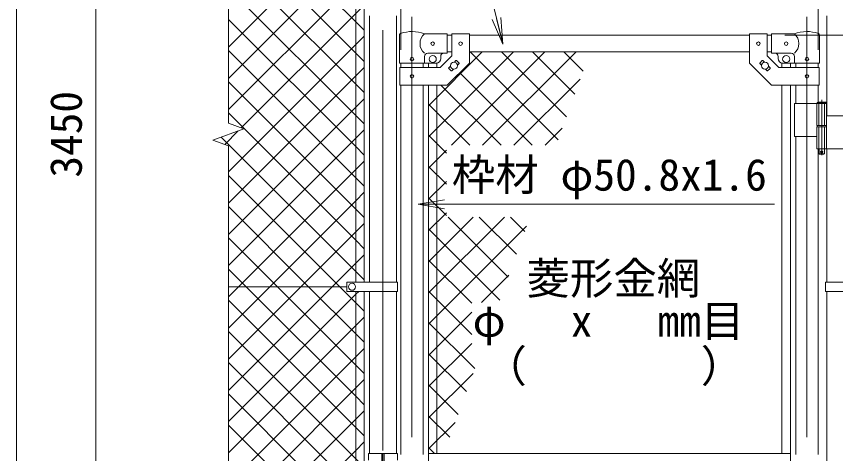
# Model space of a CAD drawing. Units: millimetres, scale not verified. Extents: x -6300 to 6300, y -4455 to 4455.
# Drawn here: x -4257 to -2402, y 412 to 1402 of the extents above; entities that cross this region are included whole.
import ezdxf
from ezdxf.enums import TextEntityAlignment as Align

# ---------------------------------------------------------------- set-up
doc = ezdxf.new("R2010")
doc.units = ezdxf.units.MM
doc.header["$LTSCALE"] = 30
doc.linetypes.add('DASHED', pattern=[7.5, 6, -1.5])
doc.linetypes.add('USER1', pattern=[50.8, 31.75, -6.35, 6.35, -6.35])
for name, color, linetype, lineweight in [('0-1_D-BMK', 2, 'USER1', 13), ('0-2_D-STR1', 1, 'Continuous', 18), ('0-3_D-STR3', 3, 'Continuous', 13), ('0-7_D-STR-DIM', 7, 'Continuous', 9), ('0-8_0', 7, 'Continuous', 9), ('0-9_D-STR-TXT', 7, 'Continuous', 9), ('0-A_D-STR2', 7, 'Continuous', 9)]:
    doc.layers.add(name, color=color, linetype=linetype, lineweight=lineweight)
doc.styles.add('ＭＳ ゴシック', font='')
doc.styles.get('ＭＳ ゴシック').set_extended_font_data('MS Gothic')

# ---------------------------------------------------------------- blocks, each defined once
blk = doc.blocks.new('_Open')
at = {"layer": '0-8_0'}
blk.add_line((-30, 5), (0, 0), dxfattribs=at)
blk.add_lwpolyline([(-30, -5), (0, 0), (-30, 0)], dxfattribs=at)

msp = doc.modelspace()

# ---------------------------------------------------------------- linework, layer by layer
at = {"layer": '0-1_D-BMK'}
for p, q in [((-3427.18, 2894.97), (-3427.18, -1050.85)), ((-3361.53, 1401.46), (-3361.53, -636.94)), ((-2467.33, 1401.46), (-2467.33, -636.94)), ((-2433.91, 1213.14), (-2433.91, 1088.26)), ((-2437.53, 1095.23), (-2430.28, 1095.23))]:
    msp.add_line(p, q, dxfattribs=at)
at = {"layer": '0-2_D-STR1'}
for p, q in [((-3457.43, 1403.83), (-3457.43, 800.23)), ((-3396.93, 1403.83), (-3396.93, 800.23)), ((-2422.43, 1403.83), (-2422.43, 1177.23)), ((-3281.53, 1359.73), (-3271.53, 1359.73)), ((-3231.53, 1359.73), (-2597.33, 1359.73)), ((-2557.33, 1359.73), (-2547.33, 1359.73)), ((-3281.53, 1321.73), (-3271.53, 1321.73)), ((-3231.53, 1321.73), (-2597.33, 1321.73)), ((-2557.33, 1321.73), (-2547.33, 1321.73)), ((-3386.93, 1296.73), (-3386.93, 1286.68)), ((-3336.13, 1296.73), (-3336.13, 1286.68)), ((-2492.73, 1296.73), (-2492.73, 1286.68)), ((-2441.93, 1296.73), (-2441.93, 1286.68)), ((-3386.93, 1246.68), (-3386.93, 409.73)), ((-3336.13, 1246.68), (-3336.13, 409.73)), ((-2492.73, 1246.68), (-2492.73, 1205.23)), ((-2441.93, 1246.68), (-2441.93, 1208.23)), ((-2492.73, 1130.23), (-2492.73, 409.73)), ((-2441.93, 1102.23), (-2441.93, 409.73)), ((-2422.43, 1102.23), (-2422.43, 800.23)), ((-3457.43, 779.23), (-3457.43, 412.23)), ((-3396.93, 779.23), (-3396.93, 412.23)), ((-2422.43, 779.23), (-2422.43, 110.23))]:
    msp.add_line(p, q, dxfattribs=at)
at = {"layer": '0-3_D-STR3'}
for p, q in [((-3488.68, 1469.43), (-3488.68, 800.23)), ((-3469.68, 1469.43), (-3469.68, 800.23)), ((-3390.08, 1296.73), (-3390.08, 1360.42)), ((-3281.53, 1362.73), (-3332.98, 1362.73)), ((-3281.53, 1362.73), (-3281.53, 1318.73)), ((-3271.53, 1362.93), (-3271.53, 1313.24)), ((-3271.53, 1362.93), (-3231.53, 1362.93)), ((-3231.53, 1362.93), (-3231.53, 1296.68)), ((-2597.33, 1362.93), (-2597.33, 1296.68)), ((-2557.33, 1362.93), (-2597.33, 1362.93)), ((-2557.33, 1362.93), (-2557.33, 1313.24)), ((-2547.33, 1362.73), (-2495.88, 1362.73)), ((-2547.33, 1362.73), (-2547.33, 1318.73)), ((-2438.78, 1296.73), (-2438.78, 1360.42)), ((-3281.53, 1318.73), (-3325.98, 1318.73)), ((-2547.33, 1318.73), (-2502.88, 1318.73)), ((-3332.98, 1296.73), (-3332.98, 1311.73)), ((-3298.09, 1286.68), (-3271.53, 1313.24)), ((-3296.53, 1311.73), (-3296.53, 1306.73)), ((-3265.65, 1298.63), (-3261.93, 1302.34)), ((-3260.52, 1302.34), (-3254.86, 1296.69)), ((-2568.34, 1302.34), (-2573.99, 1296.69)), ((-2563.21, 1298.63), (-2566.92, 1302.34)), ((-2530.76, 1286.68), (-2557.33, 1313.24)), ((-2532.33, 1311.73), (-2532.33, 1306.73)), ((-2495.88, 1296.73), (-2495.88, 1311.73)), ((-3390.08, 1296.73), (-3332.98, 1296.73)), ((-3389.23, 1286.68), (-3298.09, 1286.68)), ((-3389.23, 1286.68), (-3389.23, 1246.68)), ((-3332.98, 1296.73), (-3306.53, 1296.73)), ((-3324.03, 1296.73), (-3324.03, 1286.68)), ((-3305.03, 1296.73), (-3305.03, 1286.68)), ((-3278.19, 1286.08), (-3274.48, 1289.8)), ((-3278.19, 1284.67), (-3272.54, 1279.01)), ((-3271.12, 1279.01), (-3267.41, 1282.72)), ((-3258.57, 1291.56), (-3254.86, 1295.27)), ((-2570.28, 1291.56), (-2573.99, 1295.27)), ((-2557.73, 1279.01), (-2561.45, 1282.72)), ((-2550.66, 1284.67), (-2556.32, 1279.01)), ((-2550.66, 1286.08), (-2554.37, 1289.8)), ((-2439.63, 1286.68), (-2530.76, 1286.68)), ((-2523.83, 1296.73), (-2523.83, 1286.68)), ((-2495.88, 1296.73), (-2522.33, 1296.73)), ((-2504.83, 1296.73), (-2504.83, 1286.68)), ((-2438.78, 1296.73), (-2495.88, 1296.73)), ((-2439.63, 1286.68), (-2439.63, 1246.68)), ((-3324.03, 1246.68), (-3324.03, 412.23)), ((-3305.03, 1246.68), (-3305.03, 412.23)), ((-2523.83, 1246.68), (-2523.83, 412.23)), ((-2504.83, 1246.68), (-2504.83, 412.23)), ((-2423.91, 1207.23), (-2443.91, 1207.23)), ((-2442.91, 1208.23), (-2424.91, 1208.23)), ((-2423.91, 1207.23), (-2424.91, 1208.23)), ((-2423.91, 1207.23), (-2423.91, 1205.23)), ((-2495.88, 1205.23), (-2495.88, 1130.23)), ((-2495.88, 1205.23), (-2423.11, 1205.23)), ((-2444.71, 1205.23), (-2444.71, 1155.23)), ((-2423.11, 1205.23), (-2423.11, 1155.23)), ((-2423.11, 1177.23), (-2358.88, 1177.23)), ((-2444.71, 1155.23), (-2423.11, 1155.23)), ((-2444.71, 1152.23), (-2423.11, 1152.23)), ((-2444.71, 1152.23), (-2444.71, 1102.23)), ((-2444.41, 1155.23), (-2444.41, 1152.23)), ((-2444.41, 1152.23), (-2423.41, 1152.23)), ((-2423.41, 1155.23), (-2423.41, 1152.23)), ((-2423.11, 1152.23), (-2423.11, 1102.23)), ((-2495.88, 1130.23), (-2444.93, 1130.23)), ((-2444.71, 1102.23), (-2358.88, 1102.23)), ((-2439.91, 1102.23), (-2439.91, 1091.23)), ((-2438.91, 1090.23), (-2439.91, 1091.23)), ((-2438.91, 1090.23), (-2428.91, 1090.23)), ((-2428.91, 1090.23), (-2427.91, 1091.23)), ((-3509.18, 800.23), (-3509.18, 779.23)), ((-3394.38, 800.23), (-3509.18, 800.23)), ((-3394.38, 800.23), (-3394.38, 779.23)), ((-2424.98, 800.23), (-2424.98, 779.23)), ((-2424.98, 800.23), (-2310.18, 800.23)), ((-3777.18, 789.73), (-3509.18, 789.73)), ((-3394.38, 779.23), (-3509.18, 779.23)), ((-3488.68, 779.23), (-3488.68, 110.23)), ((-2424.98, 779.23), (-2310.18, 779.23)), ((-3459.73, 412.23), (-3394.63, 412.23)), ((-3459.73, 412.23), (-3459.73, 397.23)), ((-3429.48, 412.23), (-3429.48, 357.23)), ((-3427.18, 412.23), (-3427.18, 357.23)), ((-3424.88, 412.23), (-3424.88, 357.23)), ((-3394.63, 412.23), (-3394.63, 397.23)), ((-3324.43, 412.23), (-2504.43, 412.23)), ((-3324.43, 391.23), (-3324.43, 412.23)), ((-2504.43, 357.23), (-2504.43, 412.23))]:
    msp.add_line(p, q, dxfattribs=at)
at = {"layer": '0-3_D-STR3', "linetype": 'DASHED'}
for p, q in [((-2440.21, 1205.23), (-2440.21, 1155.23)), ((-2427.61, 1205.23), (-2427.61, 1155.23)), ((-2440.21, 1152.23), (-2440.21, 1102.23)), ((-2427.61, 1152.23), (-2427.61, 1102.23))]:
    msp.add_line(p, q, dxfattribs=at)
at = {"layer": '0-3_D-STR3'}
for points in [[(-3389.23, 1246.68), (-3281.53, 1246.68), (-3231.53, 1296.68)], [(-2439.63, 1246.68), (-2547.33, 1246.68), (-2597.33, 1296.68)], [(-2442.91, 1208.23), (-2443.91, 1207.23), (-2443.91, 1205.23)], [(-2427.91, 1102.23), (-2427.91, 1091.23), (-2439.91, 1091.23)], [(-3469.68, 779.23), (-3469.68, 378.23), (-3469.68, 110.23)]]:
    msp.add_lwpolyline(points, dxfattribs=at)
for centre, radius in [((-3314.53, 1340.73), 4), ((-3251.53, 1340.68), 4), ((-2577.33, 1340.68), 4), ((-2514.33, 1340.73), 4), ((-3361.53, 1305.73), 4), ((-3314.53, 1305.73), 8), ((-3266.53, 1290.68), 8), ((-2562.33, 1290.68), 8), ((-2514.33, 1305.73), 8), ((-2467.33, 1305.73), 4), ((-3361.53, 1266.68), 4), ((-2467.33, 1266.68), 4), ((-2433.91, 1095.23), 2.5), ((-3497.18, 789.73), 8)]:
    msp.add_circle(centre, radius, dxfattribs=at)
for centre, radius, start, end in [((-3386.78, 1360.42), 3.3, 109.22051, 180), ((-3361.53, 1287.99), 80, 69.0916, 109.22051), ((-3314.78, 1340.73), 28.55, 129.59418, 230.40582), ((-2467.33, 1287.99), 80, 70.77949, 110.9084), ((-2514.07, 1340.73), 28.55, 309.59418, 50.40582), ((-2442.08, 1360.42), 3.3, 0, 70.77949), ((-3325.98, 1311.73), 7, 90, 180), ((-3289.53, 1311.73), 7, 90, 180), ((-2539.33, 1311.73), 7, 0, 90), ((-2502.88, 1311.73), 7, 0, 90), ((-3306.53, 1306.73), 10, 270, 0), ((-3261.22, 1301.64), 1, 45, 135), ((-2567.63, 1301.64), 1, 45, 135), ((-2522.33, 1306.73), 10, 180, 270), ((-3277.49, 1285.37), 1, 135, 225), ((-3255.57, 1295.98), 1, 315, 45), ((-2573.29, 1295.98), 1, 135, 225), ((-2551.37, 1285.37), 1, 315, 45), ((-3271.83, 1279.72), 1, 225, 315), ((-2557.02, 1279.72), 1, 225, 315)]:
    msp.add_arc(centre, radius, start, end, dxfattribs=at)
at = {"layer": '0-7_D-STR-DIM'}
for p, q in [((-3386.93, 1326.73), (-3386.93, 3139.73)), ((-2441.93, 1326.73), (-2441.93, 3139.73)), ((-3777.18, 1160.38), (-3777.18, 2922.73)), ((-4257.18, -580.27), (-4257.18, 2799.73)), ((-4077.18, -530.27), (-4077.18, 2799.73)), ((-2517.33, 1359.73), (-1712.18, 1359.73)), ((-2517.33, 1359.73), (-1712.18, 1359.73)), ((-2517.33, 1359.73), (-1532.18, 1359.73)), ((-2517.33, 1359.73), (-1532.18, 1359.73)), ((-3741.94, 1147.55), (-3777.18, 1160.38)), ((-3812.41, 1121.9), (-3741.94, 1147.55)), ((-3777.18, 1109.07), (-3812.41, 1121.9)), ((-3777.18, -733.27), (-3777.18, 1109.07))]:
    msp.add_line(p, q, dxfattribs=at)
at = {"layer": '0-9_D-STR-TXT'}
for points in [[(-2494.29, 1531.6), (-3203.59, 1531.6), (-3155.98, 1341.42)], [(-2540.62, 976.65), (-3066.87, 976.65), (-3345.82, 976.65)]]:
    msp.add_lwpolyline(points, dxfattribs=at)
at = {"layer": '0-A_D-STR2'}
for p, q in [((-3777.18, 1332.68), (-3630.13, 1479.73)), ((-3777.18, 1261.97), (-3559.42, 1479.73)), ((-3777.18, 1191.26), (-3499.21, 1469.23)), ((-3488.68, 1177.91), (-3777.18, 1466.41)), ((-3488.68, 1248.62), (-3719.78, 1479.73)), ((-3488.68, 1319.33), (-3649.07, 1479.73)), ((-3488.68, 1390.04), (-3578.36, 1479.73)), ((-3488.68, 1107.2), (-3777.18, 1395.7)), ((-3469.68, 1371.04), (-3488.68, 1390.04)), ((-3488.68, 1338.34), (-3469.68, 1357.34)), ((-3777.18, 1049.84), (-3488.68, 1338.34)), ((-3488.68, 1036.49), (-3777.18, 1324.99)), ((-3469.68, 1300.33), (-3488.68, 1319.33)), ((-3324.03, 1200.01), (-3202.31, 1321.73)), ((-3324.03, 1129.3), (-3131.6, 1321.73)), ((-3272.31, 1110.3), (-3060.89, 1321.73)), ((-3030.88, 1122.68), (-3229.92, 1321.73)), ((-3201.6, 1110.3), (-2990.18, 1321.73)), ((-3012.01, 1174.53), (-3159.21, 1321.73)), ((-2993.15, 1226.37), (-3088.5, 1321.73)), ((-2974.29, 1278.22), (-3017.79, 1321.73)), ((-3488.68, 1267.63), (-3469.68, 1286.63)), ((-3777.18, 979.13), (-3488.68, 1267.63)), ((-3089.21, 1110.3), (-3253.55, 1274.65)), ((-3488.68, 965.78), (-3777.18, 1254.28)), ((-3469.68, 1229.62), (-3488.68, 1248.62)), ((-3159.92, 1110.3), (-3296.29, 1246.68)), ((-3130.89, 1110.3), (-2980.76, 1260.44)), ((-3488.68, 1196.91), (-3469.68, 1215.91)), ((-3777.18, 908.41), (-3488.68, 1196.91)), ((-3230.63, 1110.3), (-3324.03, 1203.7)), ((-3488.68, 895.07), (-3777.18, 1183.57)), ((-3469.68, 1158.91), (-3488.68, 1177.91)), ((-3785.59, 1112.14), (-3754.88, 1142.84)), ((-3488.68, 1126.2), (-3469.68, 1145.2)), ((-3283.68, 1092.64), (-3324.03, 1132.99)), ((-3060.18, 1110.3), (-3021.19, 1149.29)), ((-3777.18, 837.7), (-3488.68, 1126.2)), ((-3469.68, 1088.2), (-3488.68, 1107.2)), ((-3324.03, 1058.59), (-3283.68, 1098.93)), ((-3488.68, 1055.49), (-3469.68, 1074.49)), ((-3283.68, 1021.93), (-3324.03, 1062.28)), ((-3524.76, 789.73), (-3777.18, 1042.14)), ((-3754.44, 789.73), (-3488.68, 1055.49)), ((-3469.68, 1017.49), (-3488.68, 1036.49)), ((-3324.03, 987.88), (-3283.68, 1028.22)), ((-3488.68, 984.78), (-3469.68, 1003.78)), ((-3683.73, 789.73), (-3488.68, 984.78)), ((-3283.68, 951.22), (-3324.03, 991.57)), ((-3595.47, 789.73), (-3777.18, 971.43)), ((-3469.68, 946.78), (-3488.68, 965.78)), ((-3324.03, 917.17), (-3283.68, 957.51)), ((-3324.03, 846.46), (-3223.07, 947.41)), ((-3324.03, 775.75), (-3152.36, 947.41)), ((-3144.05, 811.59), (-3279.87, 947.41)), ((-3125.19, 863.44), (-3209.16, 947.41)), ((-3106.33, 915.29), (-3138.45, 947.41)), ((-3488.68, 914.07), (-3469.68, 933.07)), ((-3613.02, 789.73), (-3488.68, 914.07)), ((-3324.03, 705.04), (-3102.07, 926.99)), ((-3162.92, 759.75), (-3324.03, 920.86)), ((-3666.18, 789.73), (-3777.18, 900.72)), ((-3469.68, 876.07), (-3488.68, 895.07)), ((-3488.68, 843.36), (-3469.68, 862.36)), ((-3542.31, 789.73), (-3488.68, 843.36)), ((-3226.35, 752.47), (-3324.03, 850.14)), ((-3736.89, 789.73), (-3777.18, 830.01)), ((-3204.15, 754.2), (-3142.51, 815.84)), ((-3777.18, 766.99), (-3754.44, 789.73)), ((-3777.18, 696.28), (-3683.73, 789.73)), ((-3777.18, 625.57), (-3613.02, 789.73)), ((-3777.18, 554.86), (-3542.31, 789.73)), ((-3488.68, 541.51), (-3736.89, 789.73)), ((-3488.68, 612.22), (-3666.18, 789.73)), ((-3488.68, 682.93), (-3595.47, 789.73)), ((-3488.68, 753.64), (-3524.76, 789.73)), ((-3226.35, 681.76), (-3324.03, 779.43)), ((-3469.68, 734.64), (-3488.68, 753.64)), ((-3324.03, 634.33), (-3226.35, 732)), ((-3488.68, 701.94), (-3469.68, 720.94)), ((-3219.51, 604.2), (-3324.03, 708.72)), ((-3777.18, 413.44), (-3488.68, 701.94)), ((-3469.68, 663.93), (-3488.68, 682.93)), ((-3488.68, 631.23), (-3469.68, 650.23)), ((-3324.03, 563.61), (-3226.35, 661.29)), ((-3777.18, 342.73), (-3488.68, 631.23)), ((-3238.37, 552.36), (-3324.03, 638.01)), ((-3488.68, 329.38), (-3777.18, 617.88)), ((-3469.68, 593.22), (-3488.68, 612.22)), ((-3324.03, 492.9), (-3223.39, 593.54)), ((-3488.68, 560.52), (-3469.68, 579.52)), ((-3777.18, 272.02), (-3488.68, 560.52)), ((-3257.23, 500.51), (-3324.03, 567.3)), ((-3488.68, 258.67), (-3777.18, 547.17)), ((-3469.68, 522.51), (-3488.68, 541.51)), ((-3488.68, 489.81), (-3469.68, 508.81)), ((-3777.18, 201.31), (-3488.68, 489.81)), ((-3276.1, 448.66), (-3324.03, 496.59)), ((-3324.03, 422.19), (-3263.82, 482.4)), ((-3488.68, 187.96), (-3777.18, 476.46)), ((-3488.68, 419.1), (-3469.68, 438.1)), ((-3777.18, 130.6), (-3488.68, 419.1)), ((-3310.37, 412.23), (-3324.03, 425.88))]:
    msp.add_line(p, q, dxfattribs=at)
for points in [[(-3747.97, 1149.75), (-3488.68, 1409.05), (-3469.68, 1428.05)], [(-3469.68, 805.36), (-3488.68, 824.36), (-3793.21, 1128.89)], [(-3777.18, 484.15), (-3488.68, 772.65), (-3482.1, 779.23)], [(-3469.68, 451.8), (-3488.68, 470.8), (-3777.18, 759.3)], [(-3479.61, 391.02), (-3488.68, 400.09), (-3777.18, 688.59)]]:
    msp.add_lwpolyline(points, dxfattribs=at)

# ---------------------------------------------------------------- block references
at = {"layer": '0-9_D-STR-TXT', "xscale": 2, "yscale": 2}
for p, rotation in [((-3155.5, 1339.47), 284.05406), ((-3347.82, 976.65), 180)]:
    msp.add_blockref('_Open', p, dxfattribs=dict(at, rotation=rotation))

# ---------------------------------------------------------------- texts
at = {"layer": '0-7_D-STR-DIM', "style": 'ＭＳ ゴシック'}
msp.add_text('3450', height=72.14, rotation=90, dxfattribs=at).set_placement((-4087.3, 1037.04), align=Align.BOTTOM_LEFT)
at = {"layer": '0-9_D-STR-TXT', "style": 'ＭＳ ゴシック'}
for s, p in [('枠材 φ50.8x1.6', (-3271.26, 985.86)), ('菱形金網', (-3102.36, 751.36)), ('φ\u3000 x\u3000 mm目', (-3224.19, 654.97)), ('（\u3000\u3000\u3000\u3000）', (-3199.82, 552.5))]:
    msp.add_text(s, height=72.14, dxfattribs=at).set_placement(p, align=Align.BOTTOM_LEFT)

doc.saveas('drawing.dxf')
